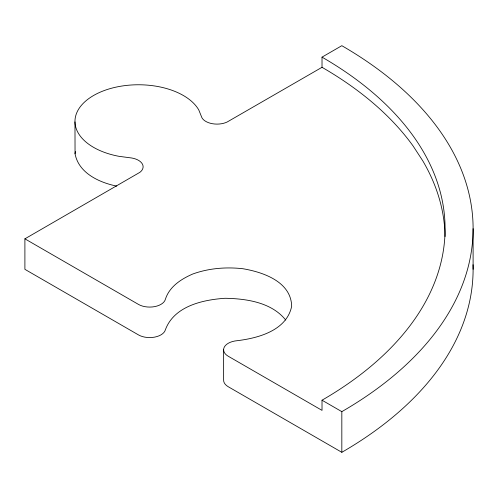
<?xml version="1.0" encoding="UTF-8"?>
<svg xmlns="http://www.w3.org/2000/svg" width="498" height="498" viewBox="0 0 498 498"><rect width="100%" height="100%" fill="white"/><g stroke="black" fill="none" stroke-linecap="round" stroke-linejoin="round"><path stroke-width="0.75" d="M116.719 186.109C99.276 182.536 78.665 173.13 75.049 153.77L75.397 151.566M285.721 320.071C271.647 302.354 246.398 298.644 225.065 298.283C202.667 299.79 174.169 306.139 165.404 329.713A15.874 9.163 0 0 1 154.71 337.109A15.874 9.163 0 0 1 138.463 334.899L24.9 269.331L24.9 238.835L138.463 304.403A15.874 9.163 0 0 0 154.71 306.612A15.874 9.163 0 0 0 165.404 299.217C169.482 286.549 181.16 279.048 192.77 274.006C208.799 268.229 225.974 266.847 242.85 268.721C263.062 272.132 291.1 281.681 291.672 306.245C286.748 330.442 258.456 338.117 237.241 340.688A15.874 9.163 0 0 0 224.424 346.863A15.874 9.163 0 0 0 228.258 356.244L322.019 410.371L322.019 400.205A420.188 242.594 0 0 0 322.019 57.133L341.827 45.692A448.2 258.767 0 0 1 341.827 411.647L341.827 452.309L228.258 386.741A15.874 9.163 0 0 1 223.633 379.8L223.633 349.303M24.9 238.835L139.888 172.327A15.874 9.163 0 0 0 131.752 158.003L119.103 156.341A63.495 36.659 0 0 1 93.419 95.591A63.495 36.659 0 0 1 198.808 110.014L201.933 117.765A15.874 9.163 0 0 0 227.15 122.01L322.019 67.298L322.019 57.133M322.019 400.205L341.827 411.647M74.974 121.904L75.049 153.77M473.1 228.669L473.1 269.331M322.019 67.298A420.188 242.594 0 0 1 413.103 146.001L422.79 160.854A420.188 242.594 0 0 1 445.069 236.569M473.032 264.712A448.2 258.767 0 0 1 341.827 452.309"/></g></svg>
